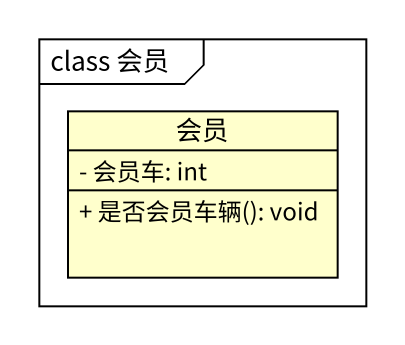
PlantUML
@startuml
mainframe class 会员
hide circle
hide empty members
skinparam classAttributeIconSize 0
class 会员 {
  - 会员车: int
  + 是否会员车辆(): void
}
@enduml
